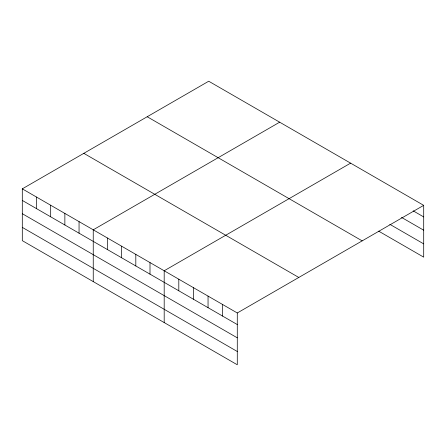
<?xml version="1.0" encoding="UTF-8"?>
<svg xmlns="http://www.w3.org/2000/svg" width="446" height="446" viewBox="0 0 446 446"><rect width="100%" height="100%" fill="white"/><g stroke="black" fill="none" stroke-linecap="round" stroke-linejoin="round"><path stroke-width="0.67" d="M22.3 188.853L237.283 312.975L237.283 364.772L22.3 240.65L22.3 188.853L208.717 81.228L423.7 205.35L423.7 257.147L378.671 231.151M279.659 122.187L93.247 229.813L93.247 281.61M350.606 163.147L164.189 270.772L164.189 322.57M237.283 312.975L423.7 205.35M413.174 210.846L423.7 216.923M401.478 217.369L423.7 230.197M389.782 224.293L423.7 243.873M147.197 116.746L362.185 240.868M83.815 153.335L298.803 277.457M22.3 200.427L237.283 324.549M22.3 213.701L237.283 337.823M22.3 227.376L237.283 351.498M222.665 304.534L222.665 316.108M208.048 296.094L208.048 307.668M193.43 287.653L193.43 299.227M178.807 279.213L178.807 290.786M150.001 262.582L150.001 274.156M135.813 254.387L135.813 265.967M121.624 246.198L121.624 257.771M107.436 238.008L107.436 249.582M79.053 221.623L79.053 233.197M64.865 213.428L64.865 225.001M50.677 205.238L50.677 216.812M36.488 197.043L36.488 208.622"/></g></svg>
